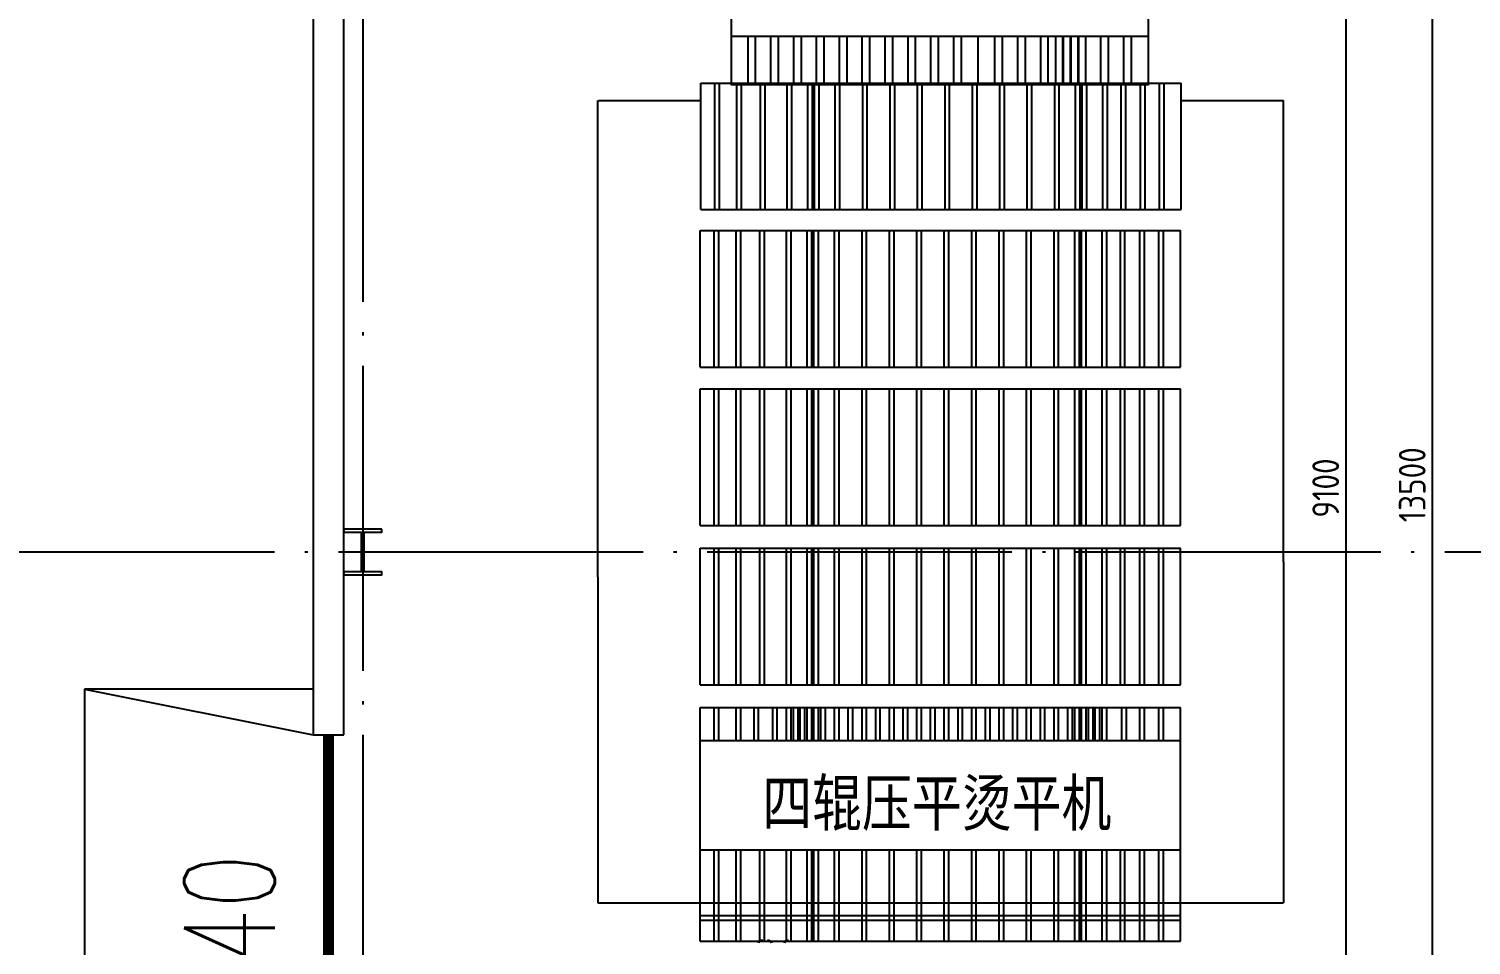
# Model space of a CAD drawing. Extents: x -2187 to 96136, y -11110 to 52208.
# Drawn here: x 11335 to 20799, y 17084 to 23094 of the extents above; entities that cross this region are included whole.
import ezdxf

# ---------------------------------------------------------------- set-up
doc = ezdxf.new("R2010")
doc.units = 0
doc.header["$LTSCALE"] = 1000
doc.header["$MEASUREMENT"] = 0
doc.linetypes.add('DASH', pattern=[0.35, 0.25, -0.1])
doc.linetypes.add('DOTE', pattern=[2.42, 2, -0.2, 0.02, -0.2])
for name, color, linetype in [('02', 7, 'Continuous'), ('11', 7, 'Continuous'), ('6-TAGGING 标注', 3, 'Continuous'), ('COLUMN', 4, 'Continuous'), ('DOTE', 14, 'DOTE'), ('WALL', 4, 'Continuous'), ('WINDOW', 2, 'Continuous'), ('WINDOW_TEXT', 7, 'Continuous')]:
    doc.layers.add(name, color=color, linetype=linetype)
doc.styles.add('_TCH_WINDOW', font='SIMPLEX', dxfattribs={"bigfont": 'GBCBIG'})
doc.styles.get("Standard").update_dxf_attribs({"font": 'gbenor.shx', "bigfont": 'gbcbig.shx'})
doc.styles.add('图纸中文说明', font='simplex.shx', dxfattribs={"width": 0.8, "bigfont": 'hztxt.shx'})
doc.dimstyles.new('ISO-25', dxfattribs={"dimscale": 70, "dimtxt": 2.5, "dimasz": 2.5, "dimexe": 1.25, "dimexo": 0.625, "dimtad": 1, "dimtxsty": 'Standard', "dimcen": 2.5, "dimadec": 0, "dimazin": 0, "dimtfac": 1, "dimtmove": 0, "dimatfit": 3, "dimfxl": 0, "dimarcsym": 0})

# ---------------------------------------------------------------- blocks, each defined once
blk = doc.blocks.new('$DorLib2D$00000213')
at = {"color": 0, "linetype": 'DASH', "const_width": 0.02}
blk.add_lwpolyline([(0.5, 0), (-0.5, 0)], dxfattribs=at)
blk = doc.blocks.new('*D91')
at = {"color": 0, "lineweight": -2}
for p, q in [((18722.8, 24632.1), (20063, 24632.1)), ((19975.5, 24457.1), (19975.5, 15707.1)), ((19295.5, 15532.1), (20063, 15532.1))]:
    blk.add_line(p, q, dxfattribs=at)
at = {"color": 0}
for points in [[(19946.4, 24457.1), (20004.7, 24457.1), (19975.5, 24632.1)], [(19946.4, 15707.1), (20004.7, 15707.1), (19975.5, 15532.1)]]:
    blk.add_solid(points, dxfattribs=at)
at = {"layer": 'Defpoints', "color": 0}
for p in [(18679.1, 24632.1), (19251.8, 15532.1), (19975.5, 15532.1)]:
    blk.add_point(p, dxfattribs=at)
at = {"color": 0, "insert": (19844.3, 20082.1), "char_height": 175, "attachment_point": 5, "rotation": 90}
blk.add_mtext('9100', dxfattribs=at)
blk = doc.blocks.new('*D93')
at = {"color": 0, "lineweight": -2}
for p, q in [((19824.8, 26853.4), (20630.8, 26853.4)), ((20543.3, 26678.4), (20543.3, 13528.4)), ((19613.4, 13353.4), (20630.8, 13353.4))]:
    blk.add_line(p, q, dxfattribs=at)
at = {"color": 0}
for points in [[(20514.2, 26678.4), (20572.5, 26678.4), (20543.3, 26853.4)], [(20514.2, 13528.4), (20572.5, 13528.4), (20543.3, 13353.4)]]:
    blk.add_solid(points, dxfattribs=at)
at = {"layer": 'Defpoints', "color": 0}
for p in [(19781.1, 26853.4), (19569.6, 13353.4), (20543.3, 13353.4)]:
    blk.add_point(p, dxfattribs=at)
at = {"color": 0, "insert": (20412.1, 20103.4), "char_height": 175, "attachment_point": 5, "rotation": 90}
blk.add_mtext('13500', dxfattribs=at)

msp = doc.modelspace()

# ---------------------------------------------------------------- linework, layer by layer
for p, q in [((18679.084, 22725.94), (15943.584, 22725.94)), ((19568.074, 19597.371), (19568.074, 22129.941)), ((15068.074, 19497.371), (15068.074, 22029.941)), ((15739.574, 17709.526), (15739.574, 18642.883)), ((18891.574, 17709.526), (18891.574, 18642.883))]:
    msp.add_line(p, q)
at = {"color": 2}
for p, q in [((13200.665, 18763.27), (11700.665, 18763.27)), ((11700.665, 18763.27), (11700.665, 14563.27)), ((11700.665, 18763.27), (13200.665, 18463.27))]:
    msp.add_line(p, q, dxfattribs=at)
at = {"color": 7, "linetype": 'Continuous', "lineweight": 30, "ltscale": 0.2, "flags": 128}
for points in [[(16123.874, 17098.336), (16124.069, 17100.356), (16124.652, 17102.346), (16125.615, 17104.278), (16126.943, 17106.123), (16128.618, 17107.854), (16130.613, 17109.447), (16132.902, 17110.877), (16135.449, 17112.125), (16138.219, 17113.172), (16141.17, 17114.002), (16144.26, 17114.604), (16147.443, 17114.969), (16150.674, 17115.091)], [(16180.674, 17115.091), (16183.904, 17114.969), (16187.087, 17114.604), (16190.177, 17114.002), (16193.128, 17113.172), (16195.898, 17112.125), (16198.445, 17110.877), (16200.734, 17109.447), (16202.73, 17107.854), (16204.404, 17106.123), (16205.732, 17104.278), (16206.695, 17102.346), (16207.278, 17100.356), (16207.474, 17098.336)], [(16292.874, 17098.336), (16293.069, 17100.356), (16293.652, 17102.346), (16294.615, 17104.278), (16295.943, 17106.123), (16297.618, 17107.854), (16299.613, 17109.447), (16301.902, 17110.877), (16304.449, 17112.125), (16307.219, 17113.172), (16310.17, 17114.002), (16313.26, 17114.604), (16316.443, 17114.969), (16319.674, 17115.091)]]:
    msp.add_lwpolyline(points, dxfattribs=at)
at = {"color": 7, "linetype": 'Continuous', "lineweight": 30, "ltscale": 0.2}
for centre, major_axis, start_param, end_param in [((16150.674, 17098.298), (-27.2, 0), -1.57079633, 0), ((16180.674, 17098.298), (27.2, 0), 0, 1.57079633), ((16319.674, 17098.298), (-27.2, 0), -1.57079633, 0)]:
    msp.add_ellipse(centre, major_axis=major_axis, ratio=0.62530403, start_param=start_param, end_param=end_param, dxfattribs=at)
at = {"layer": '02'}
for p, q in [((18679.084, 23043.301), (15943.584, 23043.301)), ((16053.584, 22724.651), (16053.584, 23043.301)), ((16103.584, 22724.651), (16103.584, 23043.301)), ((16203.584, 22724.651), (16203.584, 23043.301)), ((16253.584, 22724.651), (16253.584, 23043.301)), ((16353.584, 22724.651), (16353.584, 23043.301)), ((16403.584, 22724.651), (16403.584, 23043.301)), ((16503.584, 22724.651), (16503.584, 23043.301)), ((16553.584, 22724.651), (16553.584, 23043.301)), ((16653.584, 22724.651), (16653.584, 23043.301)), ((16703.584, 22724.651), (16703.584, 23043.301)), ((16803.584, 22724.651), (16803.584, 23043.301)), ((16853.584, 22724.651), (16853.584, 23043.301)), ((16953.584, 22724.651), (16953.584, 23043.301)), ((17003.584, 22724.651), (17003.584, 23043.301)), ((17103.584, 22724.651), (17103.584, 23043.301)), ((17153.584, 22724.651), (17153.584, 23043.301)), ((17253.584, 22724.651), (17253.584, 23043.301)), ((17303.584, 22724.651), (17303.584, 23043.301)), ((17403.584, 22724.651), (17403.584, 23043.301)), ((17453.584, 22724.651), (17453.584, 23043.301)), ((17563.584, 22724.651), (17563.584, 23043.301)), ((17674, 22724.651), (17674, 23043.301)), ((17724, 22724.651), (17724, 23043.301)), ((17824, 22724.651), (17824, 23043.301)), ((17874, 22724.651), (17874, 23043.301)), ((17974, 22724.651), (17974, 23043.301)), ((18024, 22724.651), (18024, 23043.301)), ((18074.4, 22724.651), (18074.4, 23043.301)), ((18119.5, 22724.651), (18119.5, 23043.301)), ((18124, 22724.651), (18124, 23043.301)), ((18124.4, 22724.651), (18124.4, 23043.301)), ((18169.1, 22724.651), (18169.1, 23043.301)), ((18174, 22724.651), (18174, 23043.301)), ((18219.5, 22724.651), (18219.5, 23043.301)), ((18224.4, 22724.651), (18224.4, 23043.301)), ((18269.5, 22724.651), (18269.5, 23043.301)), ((18269.5, 22724.651), (18269.5, 23043.301)), ((18369.5, 22724.651), (18369.5, 23043.301)), ((18419.5, 22724.651), (18419.5, 23043.301)), ((18519.5, 22724.651), (18519.5, 23043.301)), ((18569.5, 22724.651), (18569.5, 23043.301)), ((15744.074, 22738.373), (18896.074, 22738.373)), ((15744.074, 21908.118), (15744.074, 22738.373)), ((15836.843, 21908.118), (15836.843, 22738.373)), ((15866.843, 21908.118), (15866.843, 22738.373)), ((15894.074, 22738.373), (18746.074, 22738.373)), ((15980.316, 21908.118), (15980.316, 22738.373)), ((16010.316, 21908.118), (16010.316, 22738.373)), ((16136.244, 21908.118), (16136.244, 22738.373)), ((16166.244, 21908.118), (16166.244, 22738.373)), ((16310.316, 21908.118), (16310.316, 22738.373)), ((16340.316, 21908.118), (16340.316, 22738.373)), ((16446.316, 21908.118), (16446.316, 22738.373)), ((16446.316, 21908.118), (16446.316, 22738.373)), ((16446.316, 21908.118), (16446.316, 22738.373)), ((16476.316, 21908.118), (16476.316, 22738.373)), ((16476.316, 21908.118), (16476.316, 22738.373)), ((16476.316, 21908.118), (16476.316, 22738.373)), ((16490.316, 21908.118), (16490.316, 22738.373)), ((16520.316, 21908.118), (16520.316, 22738.373)), ((16626.316, 21908.118), (16626.316, 22738.373)), ((16626.316, 21908.118), (16626.316, 22738.373)), ((16626.316, 21908.118), (16626.316, 22738.373)), ((16626.316, 21908.118), (16626.316, 22738.373)), ((16656.316, 21908.118), (16656.316, 22738.373)), ((16656.316, 21908.118), (16656.316, 22738.373)), ((16656.316, 21908.118), (16656.316, 22738.373)), ((16656.316, 21908.118), (16656.316, 22738.373)), ((16806.316, 21908.118), (16806.316, 22738.373)), ((16806.316, 21908.118), (16806.316, 22738.373)), ((16806.316, 21908.118), (16806.316, 22738.373)), ((16806.316, 21908.118), (16806.316, 22738.373)), ((16836.316, 21908.118), (16836.316, 22738.373)), ((16836.316, 21908.118), (16836.316, 22738.373)), ((16836.316, 21908.118), (16836.316, 22738.373)), ((16836.316, 21908.118), (16836.316, 22738.373)), ((16986.316, 21908.118), (16986.316, 22738.373)), ((16986.316, 21908.118), (16986.316, 22738.373)), ((17016.316, 21908.118), (17016.316, 22738.373)), ((17016.316, 21908.118), (17016.316, 22738.373)), ((17166.316, 21908.118), (17166.316, 22738.373)), ((17166.316, 21908.118), (17166.316, 22738.373)), ((17196.316, 21908.118), (17196.316, 22738.373)), ((17196.316, 21908.118), (17196.316, 22738.373)), ((17346.316, 21908.118), (17346.316, 22738.373)), ((17346.316, 21908.118), (17346.316, 22738.373)), ((17346.316, 21908.118), (17346.316, 22738.373)), ((17346.316, 21908.118), (17346.316, 22738.373)), ((17376.316, 21908.118), (17376.316, 22738.373)), ((17376.316, 21908.118), (17376.316, 22738.373)), ((17376.316, 21908.118), (17376.316, 22738.373)), ((17376.316, 21908.118), (17376.316, 22738.373)), ((17526.316, 21908.118), (17526.316, 22738.373)), ((17526.316, 21908.118), (17526.316, 22738.373)), ((17526.316, 21908.118), (17526.316, 22738.373)), ((17526.316, 21908.118), (17526.316, 22738.373)), ((17526.316, 21908.118), (17526.316, 22738.373)), ((17556.316, 21908.118), (17556.316, 22738.373)), ((17556.316, 21908.118), (17556.316, 22738.373)), ((17556.316, 21908.118), (17556.316, 22738.373)), ((17556.316, 21908.118), (17556.316, 22738.373)), ((17556.316, 21908.118), (17556.316, 22738.373)), ((17706.316, 21908.118), (17706.316, 22738.373)), ((17706.316, 21908.118), (17706.316, 22738.373)), ((17706.316, 21908.118), (17706.316, 22738.373)), ((17736.316, 21908.118), (17736.316, 22738.373)), ((17736.316, 21908.118), (17736.316, 22738.373)), ((17736.316, 21908.118), (17736.316, 22738.373)), ((17886.316, 21908.118), (17886.316, 22738.373)), ((17916.316, 21908.118), (17916.316, 22738.373)), ((18066.316, 21908.118), (18066.316, 22738.373)), ((18066.316, 21908.118), (18066.316, 22738.373)), ((18066.316, 21908.118), (18066.316, 22738.373)), ((18096.316, 21908.118), (18096.316, 22738.373)), ((18096.316, 21908.118), (18096.316, 22738.373)), ((18096.316, 21908.118), (18096.316, 22738.373)), ((18202.316, 21908.118), (18202.316, 22738.373)), ((18202.316, 21908.118), (18202.316, 22738.373)), ((18202.316, 21908.118), (18202.316, 22738.373)), ((18232.316, 21908.118), (18232.316, 22738.373)), ((18232.316, 21908.118), (18232.316, 22738.373)), ((18232.316, 21908.118), (18232.316, 22738.373)), ((18246.316, 21908.118), (18246.316, 22738.373)), ((18246.316, 21908.118), (18246.316, 22738.373)), ((18246.316, 21908.118), (18246.316, 22738.373)), ((18246.316, 21908.118), (18246.316, 22738.373)), ((18276.316, 21908.118), (18276.316, 22738.373)), ((18276.316, 21908.118), (18276.316, 22738.373)), ((18276.316, 21908.118), (18276.316, 22738.373)), ((18276.316, 21908.118), (18276.316, 22738.373)), ((18382.316, 21908.118), (18382.316, 22738.373)), ((18412.316, 21908.118), (18412.316, 22738.373)), ((18501.843, 21908.118), (18501.843, 22738.373)), ((18531.843, 21908.118), (18531.843, 22738.373)), ((18629.136, 21908.118), (18629.136, 22738.373)), ((18659.136, 21908.118), (18659.136, 22738.373)), ((18753.479, 21908.118), (18753.479, 22738.373)), ((18783.479, 21908.118), (18783.479, 22738.373)), ((18896.074, 21908.118), (18896.074, 22738.373)), ((15072.574, 22623.44), (15744.074, 22623.44)), ((18896.074, 22623.44), (19566.574, 22623.44)), ((15744.074, 21908.118), (18896.074, 21908.118)), ((15739.574, 21770.336), (18891.574, 21770.336)), ((15739.574, 20873.956), (15739.574, 21770.336)), ((15832.344, 20873.956), (15832.344, 21770.336)), ((15862.344, 20873.956), (15862.344, 21770.336)), ((15889.574, 21770.336), (18741.574, 21770.336)), ((15975.817, 20873.956), (15975.817, 21770.336)), ((16005.817, 20873.956), (16005.817, 21770.336)), ((16131.745, 20873.956), (16131.745, 21770.336)), ((16161.745, 20873.956), (16161.745, 21770.336)), ((16305.817, 20873.956), (16305.817, 21770.336)), ((16335.817, 20873.956), (16335.817, 21770.336)), ((16441.817, 20873.956), (16441.817, 21770.336)), ((16441.817, 20873.956), (16441.817, 21770.336)), ((16441.817, 20873.956), (16441.817, 21770.336)), ((16471.817, 20873.956), (16471.817, 21770.336)), ((16471.817, 20873.956), (16471.817, 21770.336)), ((16471.817, 20873.956), (16471.817, 21770.336)), ((16485.817, 20873.956), (16485.817, 21770.336)), ((16515.817, 20873.956), (16515.817, 21770.336)), ((16621.817, 20873.956), (16621.817, 21770.336)), ((16621.817, 20873.956), (16621.817, 21770.336)), ((16621.817, 20873.956), (16621.817, 21770.336)), ((16621.817, 20873.956), (16621.817, 21770.336)), ((16651.817, 20873.956), (16651.817, 21770.336)), ((16651.817, 20873.956), (16651.817, 21770.336)), ((16651.817, 20873.956), (16651.817, 21770.336)), ((16651.817, 20873.956), (16651.817, 21770.336)), ((16801.817, 20873.956), (16801.817, 21770.336)), ((16801.817, 20873.956), (16801.817, 21770.336)), ((16801.817, 20873.956), (16801.817, 21770.336)), ((16801.817, 20873.956), (16801.817, 21770.336)), ((16831.817, 20873.956), (16831.817, 21770.336)), ((16831.817, 20873.956), (16831.817, 21770.336)), ((16831.817, 20873.956), (16831.817, 21770.336)), ((16831.817, 20873.956), (16831.817, 21770.336)), ((16981.817, 20873.956), (16981.817, 21770.336)), ((16981.817, 20873.956), (16981.817, 21770.336)), ((17011.817, 20873.956), (17011.817, 21770.336)), ((17011.817, 20873.956), (17011.817, 21770.336)), ((17161.817, 20873.956), (17161.817, 21770.336)), ((17161.817, 20873.956), (17161.817, 21770.336)), ((17191.817, 20873.956), (17191.817, 21770.336)), ((17191.817, 20873.956), (17191.817, 21770.336)), ((17341.817, 20873.956), (17341.817, 21770.336)), ((17341.817, 20873.956), (17341.817, 21770.336)), ((17341.817, 20873.956), (17341.817, 21770.336)), ((17341.817, 20873.956), (17341.817, 21770.336)), ((17371.817, 20873.956), (17371.817, 21770.336)), ((17371.817, 20873.956), (17371.817, 21770.336)), ((17371.817, 20873.956), (17371.817, 21770.336)), ((17371.817, 20873.956), (17371.817, 21770.336)), ((17521.817, 20873.956), (17521.817, 21770.336)), ((17521.817, 20873.956), (17521.817, 21770.336)), ((17521.817, 20873.956), (17521.817, 21770.336)), ((17521.817, 20873.956), (17521.817, 21770.336)), ((17521.817, 20873.956), (17521.817, 21770.336)), ((17551.817, 20873.956), (17551.817, 21770.336)), ((17551.817, 20873.956), (17551.817, 21770.336)), ((17551.817, 20873.956), (17551.817, 21770.336)), ((17551.817, 20873.956), (17551.817, 21770.336)), ((17551.817, 20873.956), (17551.817, 21770.336)), ((17701.817, 20873.956), (17701.817, 21770.336)), ((17701.817, 20873.956), (17701.817, 21770.336)), ((17701.817, 20873.956), (17701.817, 21770.336)), ((17731.817, 20873.956), (17731.817, 21770.336)), ((17731.817, 20873.956), (17731.817, 21770.336)), ((17731.817, 20873.956), (17731.817, 21770.336)), ((17881.817, 20873.956), (17881.817, 21770.336)), ((17911.817, 20873.956), (17911.817, 21770.336)), ((18061.817, 20873.956), (18061.817, 21770.336)), ((18061.817, 20873.956), (18061.817, 21770.336)), ((18061.817, 20873.956), (18061.817, 21770.336)), ((18091.817, 20873.956), (18091.817, 21770.336)), ((18091.817, 20873.956), (18091.817, 21770.336)), ((18091.817, 20873.956), (18091.817, 21770.336)), ((18197.817, 20873.956), (18197.817, 21770.336)), ((18197.817, 20873.956), (18197.817, 21770.336)), ((18197.817, 20873.956), (18197.817, 21770.336)), ((18227.817, 20873.956), (18227.817, 21770.336)), ((18227.817, 20873.956), (18227.817, 21770.336)), ((18227.817, 20873.956), (18227.817, 21770.336)), ((18241.817, 20873.956), (18241.817, 21770.336)), ((18241.817, 20873.956), (18241.817, 21770.336)), ((18241.817, 20873.956), (18241.817, 21770.336)), ((18241.817, 20873.956), (18241.817, 21770.336)), ((18271.817, 20873.956), (18271.817, 21770.336)), ((18271.817, 20873.956), (18271.817, 21770.336)), ((18271.817, 20873.956), (18271.817, 21770.336)), ((18271.817, 20873.956), (18271.817, 21770.336)), ((18377.817, 20873.956), (18377.817, 21770.336)), ((18407.817, 20873.956), (18407.817, 21770.336)), ((18497.344, 20873.956), (18497.344, 21770.336)), ((18527.344, 20873.956), (18527.344, 21770.336)), ((18624.637, 20873.956), (18624.637, 21770.336)), ((18654.637, 20873.956), (18654.637, 21770.336)), ((18748.98, 20873.956), (18748.98, 21770.336)), ((18778.98, 20873.956), (18778.98, 21770.336)), ((18891.574, 20873.956), (18891.574, 21770.336)), ((15739.574, 20873.956), (18891.574, 20873.956)), ((15739.574, 20732.766), (18891.574, 20732.766)), ((15739.574, 19836.386), (15739.574, 20732.766)), ((15832.344, 19836.386), (15832.344, 20732.766)), ((15862.344, 19836.386), (15862.344, 20732.766)), ((15889.574, 20732.766), (18741.574, 20732.766)), ((15975.817, 19836.386), (15975.817, 20732.766)), ((16005.817, 19836.386), (16005.817, 20732.766)), ((16131.745, 19836.386), (16131.745, 20732.766)), ((16161.745, 19836.386), (16161.745, 20732.766)), ((16305.817, 19836.386), (16305.817, 20732.766)), ((16335.817, 19836.386), (16335.817, 20732.766)), ((16441.817, 19836.386), (16441.817, 20732.766)), ((16441.817, 19836.386), (16441.817, 20732.766)), ((16441.817, 19836.386), (16441.817, 20732.766)), ((16471.817, 19836.386), (16471.817, 20732.766)), ((16471.817, 19836.386), (16471.817, 20732.766)), ((16471.817, 19836.386), (16471.817, 20732.766)), ((16485.817, 19836.386), (16485.817, 20732.766)), ((16515.817, 19836.386), (16515.817, 20732.766)), ((16621.817, 19836.386), (16621.817, 20732.766)), ((16621.817, 19836.386), (16621.817, 20732.766)), ((16621.817, 19836.386), (16621.817, 20732.766)), ((16621.817, 19836.386), (16621.817, 20732.766)), ((16651.817, 19836.386), (16651.817, 20732.766)), ((16651.817, 19836.386), (16651.817, 20732.766)), ((16651.817, 19836.386), (16651.817, 20732.766)), ((16651.817, 19836.386), (16651.817, 20732.766)), ((16801.817, 19836.386), (16801.817, 20732.766)), ((16801.817, 19836.386), (16801.817, 20732.766)), ((16801.817, 19836.386), (16801.817, 20732.766)), ((16801.817, 19836.386), (16801.817, 20732.766)), ((16831.817, 19836.386), (16831.817, 20732.766)), ((16831.817, 19836.386), (16831.817, 20732.766)), ((16831.817, 19836.386), (16831.817, 20732.766)), ((16831.817, 19836.386), (16831.817, 20732.766)), ((16981.817, 19836.386), (16981.817, 20732.766)), ((16981.817, 19836.386), (16981.817, 20732.766)), ((17011.817, 19836.386), (17011.817, 20732.766)), ((17011.817, 19836.386), (17011.817, 20732.766)), ((17161.817, 19836.386), (17161.817, 20732.766)), ((17161.817, 19836.386), (17161.817, 20732.766)), ((17191.817, 19836.386), (17191.817, 20732.766)), ((17191.817, 19836.386), (17191.817, 20732.766)), ((17341.817, 19836.386), (17341.817, 20732.766)), ((17341.817, 19836.386), (17341.817, 20732.766)), ((17341.817, 19836.386), (17341.817, 20732.766)), ((17341.817, 19836.386), (17341.817, 20732.766)), ((17371.817, 19836.386), (17371.817, 20732.766)), ((17371.817, 19836.386), (17371.817, 20732.766)), ((17371.817, 19836.386), (17371.817, 20732.766)), ((17371.817, 19836.386), (17371.817, 20732.766)), ((17521.817, 19836.386), (17521.817, 20732.766)), ((17521.817, 19836.386), (17521.817, 20732.766)), ((17521.817, 19836.386), (17521.817, 20732.766)), ((17521.817, 19836.386), (17521.817, 20732.766)), ((17521.817, 19836.386), (17521.817, 20732.766)), ((17551.817, 19836.386), (17551.817, 20732.766)), ((17551.817, 19836.386), (17551.817, 20732.766)), ((17551.817, 19836.386), (17551.817, 20732.766)), ((17551.817, 19836.386), (17551.817, 20732.766)), ((17551.817, 19836.386), (17551.817, 20732.766)), ((17701.817, 19836.386), (17701.817, 20732.766)), ((17701.817, 19836.386), (17701.817, 20732.766)), ((17701.817, 19836.386), (17701.817, 20732.766)), ((17731.817, 19836.386), (17731.817, 20732.766)), ((17731.817, 19836.386), (17731.817, 20732.766)), ((17731.817, 19836.386), (17731.817, 20732.766)), ((17881.817, 19836.386), (17881.817, 20732.766)), ((17911.817, 19836.386), (17911.817, 20732.766)), ((18061.817, 19836.386), (18061.817, 20732.766)), ((18061.817, 19836.386), (18061.817, 20732.766)), ((18061.817, 19836.386), (18061.817, 20732.766)), ((18091.817, 19836.386), (18091.817, 20732.766)), ((18091.817, 19836.386), (18091.817, 20732.766)), ((18091.817, 19836.386), (18091.817, 20732.766)), ((18197.817, 19836.386), (18197.817, 20732.766)), ((18197.817, 19836.386), (18197.817, 20732.766)), ((18197.817, 19836.386), (18197.817, 20732.766)), ((18227.817, 19836.386), (18227.817, 20732.766)), ((18227.817, 19836.386), (18227.817, 20732.766)), ((18227.817, 19836.386), (18227.817, 20732.766)), ((18241.817, 19836.386), (18241.817, 20732.766)), ((18241.817, 19836.386), (18241.817, 20732.766)), ((18241.817, 19836.386), (18241.817, 20732.766)), ((18241.817, 19836.386), (18241.817, 20732.766)), ((18271.817, 19836.386), (18271.817, 20732.766)), ((18271.817, 19836.386), (18271.817, 20732.766)), ((18271.817, 19836.386), (18271.817, 20732.766)), ((18271.817, 19836.386), (18271.817, 20732.766)), ((18377.817, 19836.386), (18377.817, 20732.766)), ((18407.817, 19836.386), (18407.817, 20732.766)), ((18497.344, 19836.386), (18497.344, 20732.766)), ((18527.344, 19836.386), (18527.344, 20732.766)), ((18624.637, 19836.386), (18624.637, 20732.766)), ((18654.637, 19836.386), (18654.637, 20732.766)), ((18748.98, 19836.386), (18748.98, 20732.766)), ((18778.98, 19836.386), (18778.98, 20732.766)), ((18891.574, 19836.386), (18891.574, 20732.766)), ((15739.574, 19836.386), (18891.574, 19836.386)), ((15739.574, 19687.766), (18891.574, 19687.766)), ((15739.574, 18791.386), (15739.574, 19687.766)), ((15832.344, 18791.386), (15832.344, 19687.766)), ((15862.344, 18791.386), (15862.344, 19687.766)), ((15889.574, 19687.766), (18741.574, 19687.766)), ((15975.817, 18791.386), (15975.817, 19687.766)), ((16005.817, 18791.386), (16005.817, 19687.766)), ((16131.745, 18791.386), (16131.745, 19687.766)), ((16161.745, 18791.386), (16161.745, 19687.766)), ((16305.817, 18791.386), (16305.817, 19687.766)), ((16335.817, 18791.386), (16335.817, 19687.766)), ((16441.817, 18791.386), (16441.817, 19687.766)), ((16441.817, 18791.386), (16441.817, 19687.766)), ((16441.817, 18791.386), (16441.817, 19687.766)), ((16471.817, 18791.386), (16471.817, 19687.766)), ((16471.817, 18791.386), (16471.817, 19687.766)), ((16471.817, 18791.386), (16471.817, 19687.766)), ((16485.817, 18791.386), (16485.817, 19687.766)), ((16515.817, 18791.386), (16515.817, 19687.766)), ((16621.817, 18791.386), (16621.817, 19687.766)), ((16621.817, 18791.386), (16621.817, 19687.766)), ((16621.817, 18791.386), (16621.817, 19687.766)), ((16621.817, 18791.386), (16621.817, 19687.766)), ((16651.817, 18791.386), (16651.817, 19687.766)), ((16651.817, 18791.386), (16651.817, 19687.766)), ((16651.817, 18791.386), (16651.817, 19687.766)), ((16651.817, 18791.386), (16651.817, 19687.766)), ((16801.817, 18791.386), (16801.817, 19687.766)), ((16801.817, 18791.386), (16801.817, 19687.766)), ((16801.817, 18791.386), (16801.817, 19687.766)), ((16801.817, 18791.386), (16801.817, 19687.766)), ((16831.817, 18791.386), (16831.817, 19687.766)), ((16831.817, 18791.386), (16831.817, 19687.766)), ((16831.817, 18791.386), (16831.817, 19687.766)), ((16831.817, 18791.386), (16831.817, 19687.766)), ((16981.817, 18791.386), (16981.817, 19687.766)), ((16981.817, 18791.386), (16981.817, 19687.766)), ((17011.817, 18791.386), (17011.817, 19687.766)), ((17011.817, 18791.386), (17011.817, 19687.766)), ((17161.817, 18791.386), (17161.817, 19687.766)), ((17161.817, 18791.386), (17161.817, 19687.766)), ((17191.817, 18791.386), (17191.817, 19687.766)), ((17191.817, 18791.386), (17191.817, 19687.766)), ((17341.817, 18791.386), (17341.817, 19687.766)), ((17341.817, 18791.386), (17341.817, 19687.766)), ((17341.817, 18791.386), (17341.817, 19687.766)), ((17341.817, 18791.386), (17341.817, 19687.766)), ((17371.817, 18791.386), (17371.817, 19687.766)), ((17371.817, 18791.386), (17371.817, 19687.766)), ((17371.817, 18791.386), (17371.817, 19687.766)), ((17371.817, 18791.386), (17371.817, 19687.766)), ((17521.817, 18791.386), (17521.817, 19687.766)), ((17521.817, 18791.386), (17521.817, 19687.766)), ((17521.817, 18791.386), (17521.817, 19687.766)), ((17521.817, 18791.386), (17521.817, 19687.766)), ((17521.817, 18791.386), (17521.817, 19687.766)), ((17551.817, 18791.386), (17551.817, 19687.766)), ((17551.817, 18791.386), (17551.817, 19687.766)), ((17551.817, 18791.386), (17551.817, 19687.766)), ((17551.817, 18791.386), (17551.817, 19687.766)), ((17551.817, 18791.386), (17551.817, 19687.766)), ((17701.817, 18791.386), (17701.817, 19687.766)), ((17701.817, 18791.386), (17701.817, 19687.766)), ((17701.817, 18791.386), (17701.817, 19687.766)), ((17731.817, 18791.386), (17731.817, 19687.766)), ((17731.817, 18791.386), (17731.817, 19687.766)), ((17731.817, 18791.386), (17731.817, 19687.766)), ((17881.817, 18791.386), (17881.817, 19687.766)), ((17911.817, 18791.386), (17911.817, 19687.766)), ((18061.817, 18791.386), (18061.817, 19687.766)), ((18061.817, 18791.386), (18061.817, 19687.766)), ((18061.817, 18791.386), (18061.817, 19687.766)), ((18091.817, 18791.386), (18091.817, 19687.766)), ((18091.817, 18791.386), (18091.817, 19687.766)), ((18091.817, 18791.386), (18091.817, 19687.766)), ((18197.817, 18791.386), (18197.817, 19687.766)), ((18197.817, 18791.386), (18197.817, 19687.766)), ((18197.817, 18791.386), (18197.817, 19687.766)), ((18227.817, 18791.386), (18227.817, 19687.766)), ((18227.817, 18791.386), (18227.817, 19687.766)), ((18227.817, 18791.386), (18227.817, 19687.766)), ((18241.817, 18791.386), (18241.817, 19687.766)), ((18241.817, 18791.386), (18241.817, 19687.766)), ((18241.817, 18791.386), (18241.817, 19687.766)), ((18241.817, 18791.386), (18241.817, 19687.766)), ((18271.817, 18791.386), (18271.817, 19687.766)), ((18271.817, 18791.386), (18271.817, 19687.766)), ((18271.817, 18791.386), (18271.817, 19687.766)), ((18271.817, 18791.386), (18271.817, 19687.766)), ((18377.817, 18791.386), (18377.817, 19687.766)), ((18407.817, 18791.386), (18407.817, 19687.766)), ((18497.344, 18791.386), (18497.344, 19687.766)), ((18527.344, 18791.386), (18527.344, 19687.766)), ((18624.637, 18791.386), (18624.637, 19687.766)), ((18654.637, 18791.386), (18654.637, 19687.766)), ((18748.98, 18791.386), (18748.98, 19687.766)), ((18778.98, 18791.386), (18778.98, 19687.766)), ((18891.574, 18791.386), (18891.574, 19687.766)), ((19568.074, 19597.371), (19568.074, 17360.804)), ((15068.074, 19497.371), (15068.074, 17360.804)), ((15739.574, 18791.386), (18891.574, 18791.386)), ((15739.574, 18642.883), (18891.574, 18642.883)), ((15832.344, 18427.304), (15832.344, 18642.883)), ((15862.344, 18427.304), (15862.344, 18642.883)), ((15975.817, 18427.304), (15975.817, 18642.883)), ((16005.817, 18427.304), (16005.817, 18642.883)), ((16093.553, 18427.304), (16093.553, 18642.883)), ((16123.553, 18427.304), (16123.553, 18642.883)), ((16215.817, 18427.304), (16215.817, 18642.883)), ((16245.817, 18427.304), (16245.817, 18642.883)), ((16305.817, 18427.304), (16305.817, 18642.883)), ((16335.817, 18427.304), (16335.817, 18642.883)), ((16351.817, 18427.304), (16351.817, 18642.883)), ((16381.817, 18427.304), (16381.817, 18642.883)), ((16395.817, 18427.304), (16395.817, 18642.883)), ((16425.817, 18427.304), (16425.817, 18642.883)), ((16441.817, 18427.304), (16441.817, 18642.883)), ((16471.817, 18427.304), (16471.817, 18642.883)), ((16485.817, 18427.304), (16485.817, 18642.883)), ((16515.817, 18427.304), (16515.817, 18642.883)), ((16531.817, 18427.304), (16531.817, 18642.883)), ((16561.817, 18427.304), (16561.817, 18642.883)), ((16621.817, 18427.304), (16621.817, 18642.883)), ((16651.817, 18427.304), (16651.817, 18642.883)), ((16711.817, 18427.304), (16711.817, 18642.883)), ((16741.817, 18427.304), (16741.817, 18642.883)), ((16801.817, 18427.304), (16801.817, 18642.883)), ((16831.817, 18427.304), (16831.817, 18642.883)), ((16891.817, 18427.304), (16891.817, 18642.883)), ((16921.817, 18427.304), (16921.817, 18642.883)), ((16981.817, 18427.304), (16981.817, 18642.883)), ((17011.817, 18427.304), (17011.817, 18642.883)), ((17071.817, 18427.304), (17071.817, 18642.883)), ((17101.817, 18427.304), (17101.817, 18642.883)), ((17161.817, 18427.304), (17161.817, 18642.883)), ((17191.817, 18427.304), (17191.817, 18642.883)), ((17251.817, 18427.304), (17251.817, 18642.883)), ((17281.817, 18427.304), (17281.817, 18642.883)), ((17341.817, 18427.304), (17341.817, 18642.883)), ((17371.817, 18427.304), (17371.817, 18642.883)), ((17431.817, 18427.304), (17431.817, 18642.883)), ((17461.817, 18427.304), (17461.817, 18642.883)), ((17521.817, 18427.304), (17521.817, 18642.883)), ((17551.817, 18427.304), (17551.817, 18642.883)), ((17611.817, 18427.304), (17611.817, 18642.883)), ((17641.817, 18427.304), (17641.817, 18642.883)), ((17701.817, 18427.304), (17701.817, 18642.883)), ((17731.817, 18427.304), (17731.817, 18642.883)), ((17791.817, 18427.304), (17791.817, 18642.883)), ((17821.817, 18427.304), (17821.817, 18642.883)), ((17881.817, 18427.304), (17881.817, 18642.883)), ((17911.817, 18427.304), (17911.817, 18642.883)), ((17971.817, 18427.304), (17971.817, 18642.883)), ((18001.817, 18427.304), (18001.817, 18642.883)), ((18061.817, 18427.304), (18061.817, 18642.883)), ((18091.817, 18427.304), (18091.817, 18642.883)), ((18151.817, 18427.304), (18151.817, 18642.883)), ((18181.817, 18427.304), (18181.817, 18642.883)), ((18197.817, 18427.304), (18197.817, 18642.883)), ((18227.817, 18427.304), (18227.817, 18642.883)), ((18241.817, 18427.304), (18241.817, 18642.883)), ((18271.817, 18427.304), (18271.817, 18642.883)), ((18287.817, 18427.304), (18287.817, 18642.883)), ((18317.817, 18427.304), (18317.817, 18642.883)), ((18331.817, 18427.304), (18331.817, 18642.883)), ((18361.817, 18427.304), (18361.817, 18642.883)), ((18377.817, 18427.304), (18377.817, 18642.883)), ((18407.817, 18427.304), (18407.817, 18642.883)), ((18506.558, 18427.304), (18506.558, 18642.883)), ((18536.558, 18427.304), (18536.558, 18642.883)), ((18624.637, 18427.304), (18624.637, 18642.883)), ((18654.637, 18427.304), (18654.637, 18642.883)), ((18748.98, 18427.304), (18748.98, 18642.883)), ((18778.98, 18427.304), (18778.98, 18642.883)), ((16351.817, 18427.304), (16351.817, 18527.304)), ((16381.817, 18427.304), (16381.817, 18527.304)), ((16441.817, 18427.304), (16441.817, 18527.304)), ((16441.817, 18427.304), (16441.817, 18527.304)), ((16471.817, 18427.304), (16471.817, 18527.304)), ((16471.817, 18427.304), (16471.817, 18527.304)), ((16531.817, 18427.304), (16531.817, 18527.304)), ((16531.817, 18427.304), (16531.817, 18527.304)), ((16531.817, 18427.304), (16531.817, 18527.304)), ((16561.817, 18427.304), (16561.817, 18527.304)), ((16561.817, 18427.304), (16561.817, 18527.304)), ((16561.817, 18427.304), (16561.817, 18527.304)), ((16621.817, 18427.304), (16621.817, 18527.304)), ((16621.817, 18427.304), (16621.817, 18527.304)), ((16621.817, 18427.304), (16621.817, 18527.304)), ((16651.817, 18427.304), (16651.817, 18527.304)), ((16651.817, 18427.304), (16651.817, 18527.304)), ((16651.817, 18427.304), (16651.817, 18527.304)), ((16711.817, 18427.304), (16711.817, 18527.304)), ((16711.817, 18427.304), (16711.817, 18527.304)), ((16711.817, 18427.304), (16711.817, 18527.304)), ((16711.817, 18427.304), (16711.817, 18527.304)), ((16741.817, 18427.304), (16741.817, 18527.304)), ((16741.817, 18427.304), (16741.817, 18527.304)), ((16741.817, 18427.304), (16741.817, 18527.304)), ((16741.817, 18427.304), (16741.817, 18527.304)), ((16801.817, 18427.304), (16801.817, 18527.304)), ((16801.817, 18427.304), (16801.817, 18527.304)), ((16801.817, 18427.304), (16801.817, 18527.304)), ((16831.817, 18427.304), (16831.817, 18527.304)), ((16831.817, 18427.304), (16831.817, 18527.304)), ((16831.817, 18427.304), (16831.817, 18527.304)), ((16891.817, 18427.304), (16891.817, 18527.304)), ((16891.817, 18427.304), (16891.817, 18527.304)), ((16921.817, 18427.304), (16921.817, 18527.304)), ((16921.817, 18427.304), (16921.817, 18527.304)), ((16981.817, 18427.304), (16981.817, 18527.304)), ((17011.817, 18427.304), (17011.817, 18527.304)), ((17161.817, 18427.304), (17161.817, 18527.304)), ((17191.817, 18427.304), (17191.817, 18527.304)), ((17251.817, 18427.304), (17251.817, 18527.304)), ((17251.817, 18427.304), (17251.817, 18527.304)), ((17281.817, 18427.304), (17281.817, 18527.304)), ((17281.817, 18427.304), (17281.817, 18527.304)), ((17341.817, 18427.304), (17341.817, 18527.304)), ((17341.817, 18427.304), (17341.817, 18527.304)), ((17341.817, 18427.304), (17341.817, 18527.304)), ((17371.817, 18427.304), (17371.817, 18527.304)), ((17371.817, 18427.304), (17371.817, 18527.304)), ((17371.817, 18427.304), (17371.817, 18527.304)), ((17431.817, 18427.304), (17431.817, 18527.304)), ((17431.817, 18427.304), (17431.817, 18527.304)), ((17431.817, 18427.304), (17431.817, 18527.304)), ((17461.817, 18427.304), (17461.817, 18527.304)), ((17461.817, 18427.304), (17461.817, 18527.304)), ((17461.817, 18427.304), (17461.817, 18527.304)), ((17521.817, 18427.304), (17521.817, 18527.304)), ((17521.817, 18427.304), (17521.817, 18527.304)), ((17521.817, 18427.304), (17521.817, 18527.304)), ((17521.817, 18427.304), (17521.817, 18527.304)), ((17551.817, 18427.304), (17551.817, 18527.304)), ((17551.817, 18427.304), (17551.817, 18527.304)), ((17551.817, 18427.304), (17551.817, 18527.304)), ((17551.817, 18427.304), (17551.817, 18527.304)), ((17611.817, 18427.304), (17611.817, 18527.304)), ((17611.817, 18427.304), (17611.817, 18527.304)), ((17611.817, 18427.304), (17611.817, 18527.304)), ((17641.817, 18427.304), (17641.817, 18527.304)), ((17641.817, 18427.304), (17641.817, 18527.304)), ((17641.817, 18427.304), (17641.817, 18527.304)), ((17701.817, 18427.304), (17701.817, 18527.304)), ((17701.817, 18427.304), (17701.817, 18527.304)), ((17731.817, 18427.304), (17731.817, 18527.304)), ((17731.817, 18427.304), (17731.817, 18527.304)), ((17791.817, 18427.304), (17791.817, 18527.304)), ((17821.817, 18427.304), (17821.817, 18527.304)), ((17971.817, 18427.304), (17971.817, 18527.304)), ((18001.817, 18427.304), (18001.817, 18527.304)), ((18061.817, 18427.304), (18061.817, 18527.304)), ((18061.817, 18427.304), (18061.817, 18527.304)), ((18091.817, 18427.304), (18091.817, 18527.304)), ((18091.817, 18427.304), (18091.817, 18527.304)), ((18151.817, 18427.304), (18151.817, 18527.304)), ((18151.817, 18427.304), (18151.817, 18527.304)), ((18151.817, 18427.304), (18151.817, 18527.304)), ((18181.817, 18427.304), (18181.817, 18527.304)), ((18181.817, 18427.304), (18181.817, 18527.304)), ((18181.817, 18427.304), (18181.817, 18527.304)), ((18197.817, 18427.304), (18197.817, 18527.304)), ((18197.817, 18427.304), (18197.817, 18527.304)), ((18227.817, 18427.304), (18227.817, 18527.304)), ((18227.817, 18427.304), (18227.817, 18527.304)), ((18241.817, 18427.304), (18241.817, 18527.304)), ((18241.817, 18427.304), (18241.817, 18527.304)), ((18241.817, 18427.304), (18241.817, 18527.304)), ((18271.817, 18427.304), (18271.817, 18527.304)), ((18271.817, 18427.304), (18271.817, 18527.304)), ((18271.817, 18427.304), (18271.817, 18527.304)), ((18287.817, 18427.304), (18287.817, 18527.304)), ((18317.817, 18427.304), (18317.817, 18527.304)), ((18331.817, 18427.304), (18331.817, 18527.304)), ((18331.817, 18427.304), (18331.817, 18527.304)), ((18331.817, 18427.304), (18331.817, 18527.304)), ((18361.817, 18427.304), (18361.817, 18527.304)), ((18361.817, 18427.304), (18361.817, 18527.304)), ((18361.817, 18427.304), (18361.817, 18527.304)), ((15739.574, 18427.304), (18891.574, 18427.304)), ((15739.574, 17709.526), (18891.574, 17709.526)), ((15739.574, 17109.526), (15739.574, 17709.526)), ((15832.344, 17109.526), (15832.344, 17709.526)), ((15862.344, 17109.526), (15862.344, 17709.526)), ((15889.574, 17709.526), (18741.574, 17709.526)), ((15975.817, 17109.526), (15975.817, 17709.526)), ((16005.817, 17109.526), (16005.817, 17709.526)), ((16131.745, 17109.526), (16131.745, 17709.526)), ((16161.745, 17109.526), (16161.745, 17709.526)), ((16305.817, 17109.526), (16305.817, 17709.526)), ((16335.817, 17109.526), (16335.817, 17709.526)), ((16441.817, 17109.526), (16441.817, 17709.526)), ((16441.817, 17109.526), (16441.817, 17709.526)), ((16441.817, 17109.526), (16441.817, 17709.526)), ((16471.817, 17109.526), (16471.817, 17709.526)), ((16471.817, 17109.526), (16471.817, 17709.526)), ((16471.817, 17109.526), (16471.817, 17709.526)), ((16485.817, 17109.526), (16485.817, 17709.526)), ((16515.817, 17109.526), (16515.817, 17709.526)), ((16621.817, 17109.526), (16621.817, 17709.526)), ((16621.817, 17109.526), (16621.817, 17709.526)), ((16621.817, 17109.526), (16621.817, 17709.526)), ((16621.817, 17109.526), (16621.817, 17709.526)), ((16651.817, 17109.526), (16651.817, 17709.526)), ((16651.817, 17109.526), (16651.817, 17709.526)), ((16651.817, 17109.526), (16651.817, 17709.526)), ((16651.817, 17109.526), (16651.817, 17709.526)), ((16801.817, 17109.526), (16801.817, 17709.526)), ((16801.817, 17109.526), (16801.817, 17709.526)), ((16801.817, 17109.526), (16801.817, 17709.526)), ((16801.817, 17109.526), (16801.817, 17709.526)), ((16831.817, 17109.526), (16831.817, 17709.526)), ((16831.817, 17109.526), (16831.817, 17709.526)), ((16831.817, 17109.526), (16831.817, 17709.526)), ((16831.817, 17109.526), (16831.817, 17709.526)), ((16981.817, 17109.526), (16981.817, 17709.526)), ((16981.817, 17109.526), (16981.817, 17709.526)), ((17011.817, 17109.526), (17011.817, 17709.526)), ((17011.817, 17109.526), (17011.817, 17709.526)), ((17161.817, 17109.526), (17161.817, 17709.526)), ((17161.817, 17109.526), (17161.817, 17709.526)), ((17191.817, 17109.526), (17191.817, 17709.526)), ((17191.817, 17109.526), (17191.817, 17709.526)), ((17341.817, 17109.526), (17341.817, 17709.526)), ((17341.817, 17109.526), (17341.817, 17709.526)), ((17341.817, 17109.526), (17341.817, 17709.526)), ((17341.817, 17109.526), (17341.817, 17709.526)), ((17371.817, 17109.526), (17371.817, 17709.526)), ((17371.817, 17109.526), (17371.817, 17709.526)), ((17371.817, 17109.526), (17371.817, 17709.526)), ((17371.817, 17109.526), (17371.817, 17709.526)), ((17521.817, 17109.526), (17521.817, 17709.526)), ((17521.817, 17109.526), (17521.817, 17709.526)), ((17521.817, 17109.526), (17521.817, 17709.526)), ((17521.817, 17109.526), (17521.817, 17709.526)), ((17521.817, 17109.526), (17521.817, 17709.526)), ((17551.817, 17109.526), (17551.817, 17709.526)), ((17551.817, 17109.526), (17551.817, 17709.526)), ((17551.817, 17109.526), (17551.817, 17709.526)), ((17551.817, 17109.526), (17551.817, 17709.526)), ((17551.817, 17109.526), (17551.817, 17709.526)), ((17701.817, 17109.526), (17701.817, 17709.526)), ((17701.817, 17109.526), (17701.817, 17709.526)), ((17701.817, 17109.526), (17701.817, 17709.526)), ((17731.817, 17109.526), (17731.817, 17709.526)), ((17731.817, 17109.526), (17731.817, 17709.526)), ((17731.817, 17109.526), (17731.817, 17709.526)), ((17881.817, 17109.526), (17881.817, 17709.526)), ((17911.817, 17109.526), (17911.817, 17709.526)), ((18061.817, 17109.526), (18061.817, 17709.526)), ((18061.817, 17109.526), (18061.817, 17709.526)), ((18061.817, 17109.526), (18061.817, 17709.526)), ((18091.817, 17109.526), (18091.817, 17709.526)), ((18091.817, 17109.526), (18091.817, 17709.526)), ((18091.817, 17109.526), (18091.817, 17709.526)), ((18197.817, 17109.526), (18197.817, 17709.526)), ((18197.817, 17109.526), (18197.817, 17709.526)), ((18197.817, 17109.526), (18197.817, 17709.526)), ((18227.817, 17109.526), (18227.817, 17709.526)), ((18227.817, 17109.526), (18227.817, 17709.526)), ((18227.817, 17109.526), (18227.817, 17709.526)), ((18241.817, 17109.526), (18241.817, 17709.526)), ((18241.817, 17109.526), (18241.817, 17709.526)), ((18241.817, 17109.526), (18241.817, 17709.526)), ((18241.817, 17109.526), (18241.817, 17709.526)), ((18271.817, 17109.526), (18271.817, 17709.526)), ((18271.817, 17109.526), (18271.817, 17709.526)), ((18271.817, 17109.526), (18271.817, 17709.526)), ((18271.817, 17109.526), (18271.817, 17709.526)), ((18377.817, 17109.526), (18377.817, 17709.526)), ((18407.817, 17109.526), (18407.817, 17709.526)), ((18497.344, 17109.526), (18497.344, 17709.526)), ((18527.344, 17109.526), (18527.344, 17709.526)), ((18624.637, 17109.526), (18624.637, 17709.526)), ((18654.637, 17109.526), (18654.637, 17709.526)), ((18748.98, 17109.526), (18748.98, 17709.526)), ((18778.98, 17109.526), (18778.98, 17709.526)), ((18891.574, 17109.526), (18891.574, 17709.526)), ((15068.074, 17360.804), (19568.074, 17360.804)), ((15739.574, 17277.615), (18891.574, 17277.615)), ((15739.574, 17247.615), (18891.574, 17247.615)), ((15739.574, 17109.526), (18891.574, 17109.526))]:
    msp.add_line(p, q, dxfattribs=at)
at = {"layer": '11'}
for p, q in [((15943.584, 24415.101), (15943.584, 22724.651)), ((18679.084, 24415.101), (18679.084, 22724.651))]:
    msp.add_line(p, q, dxfattribs=at)
at = {"layer": '6-TAGGING 标注', "color": 7}
for p, q in [((15068.074, 22029.941), (15068.074, 22623.44)), ((19568.074, 22129.941), (19566.574, 22623.44))]:
    msp.add_line(p, q, dxfattribs=at)
at = {"layer": 'COLUMN'}
msp.add_lwpolyline([(13650.665, 19813.27), (13400.665, 19813.27), (13400.665, 19793.27), (13515.665, 19793.27), (13515.665, 19533.27), (13400.665, 19533.27), (13400.665, 19513.27), (13650.665, 19513.27), (13650.665, 19533.27), (13535.665, 19533.27), (13535.665, 19793.27), (13650.665, 19793.27)], close=True, dxfattribs=at)
at = {"layer": 'DOTE'}
for p, q in [((13525.665, 42663.27), (13525.665, -3336.73)), ((8525.665, 19663.27), (92525.665, 19663.27))]:
    msp.add_line(p, q, dxfattribs=at)
at = {"layer": 'WALL'}
for p, q in [((13200.665, 23245.43), (13200.665, 18463.27)), ((13400.665, 18463.27), (13400.665, 23245.43)), ((13200.665, 18463.27), (13400.665, 18463.27))]:
    msp.add_line(p, q, dxfattribs=at)

# ---------------------------------------------------------------- block references
at = {"layer": 'WINDOW'}
ref = msp.add_blockref('$DorLib2D$00000213', (13300.665, 16663.27), dxfattribs=dict(at, xscale=3600, yscale=-3600, zscale=3600, rotation=90))
ref.add_attrib('A', 'JM3640', (12948.165, 15523.27), dxfattribs={"layer": 'WINDOW_TEXT', "height": 595, "rotation": 90, "style": '_TCH_WINDOW', "width": 0.705882})

# ---------------------------------------------------------------- texts
at = {"color": 1, "insert": (18438.253, 17833.726), "char_height": 300, "width": 2428.892, "attachment_point": 9, "style": '图纸中文说明'}
msp.add_mtext('{\\fFangSong|b0|i0|c134|p49;四辊压平烫平机}', dxfattribs=at)

# ---------------------------------------------------------------- dimensions: what is measured, and where the dimension line sits
at = {"color": 1}
for base, p1, p2, picture, middle in [((20543.336, 13353.411), (19781.07, 26853.407), (19569.625, 13353.411), '*D93', (20543.336, 20103.409)), ((19975.53, 15532.103), (18679.084, 24632.101), (19251.787, 15532.103), '*D91', (19975.53, 20082.102))]:
    dim = msp.add_linear_dim(base=base, p1=p1, p2=p2, angle=90, dimstyle='ISO-25', dxfattribs=at)
    dim.commit()
    dim.dimension.update_dxf_attribs({"geometry": picture, "text_midpoint": middle, "dimtype": 160})

doc.saveas('drawing.dxf')
